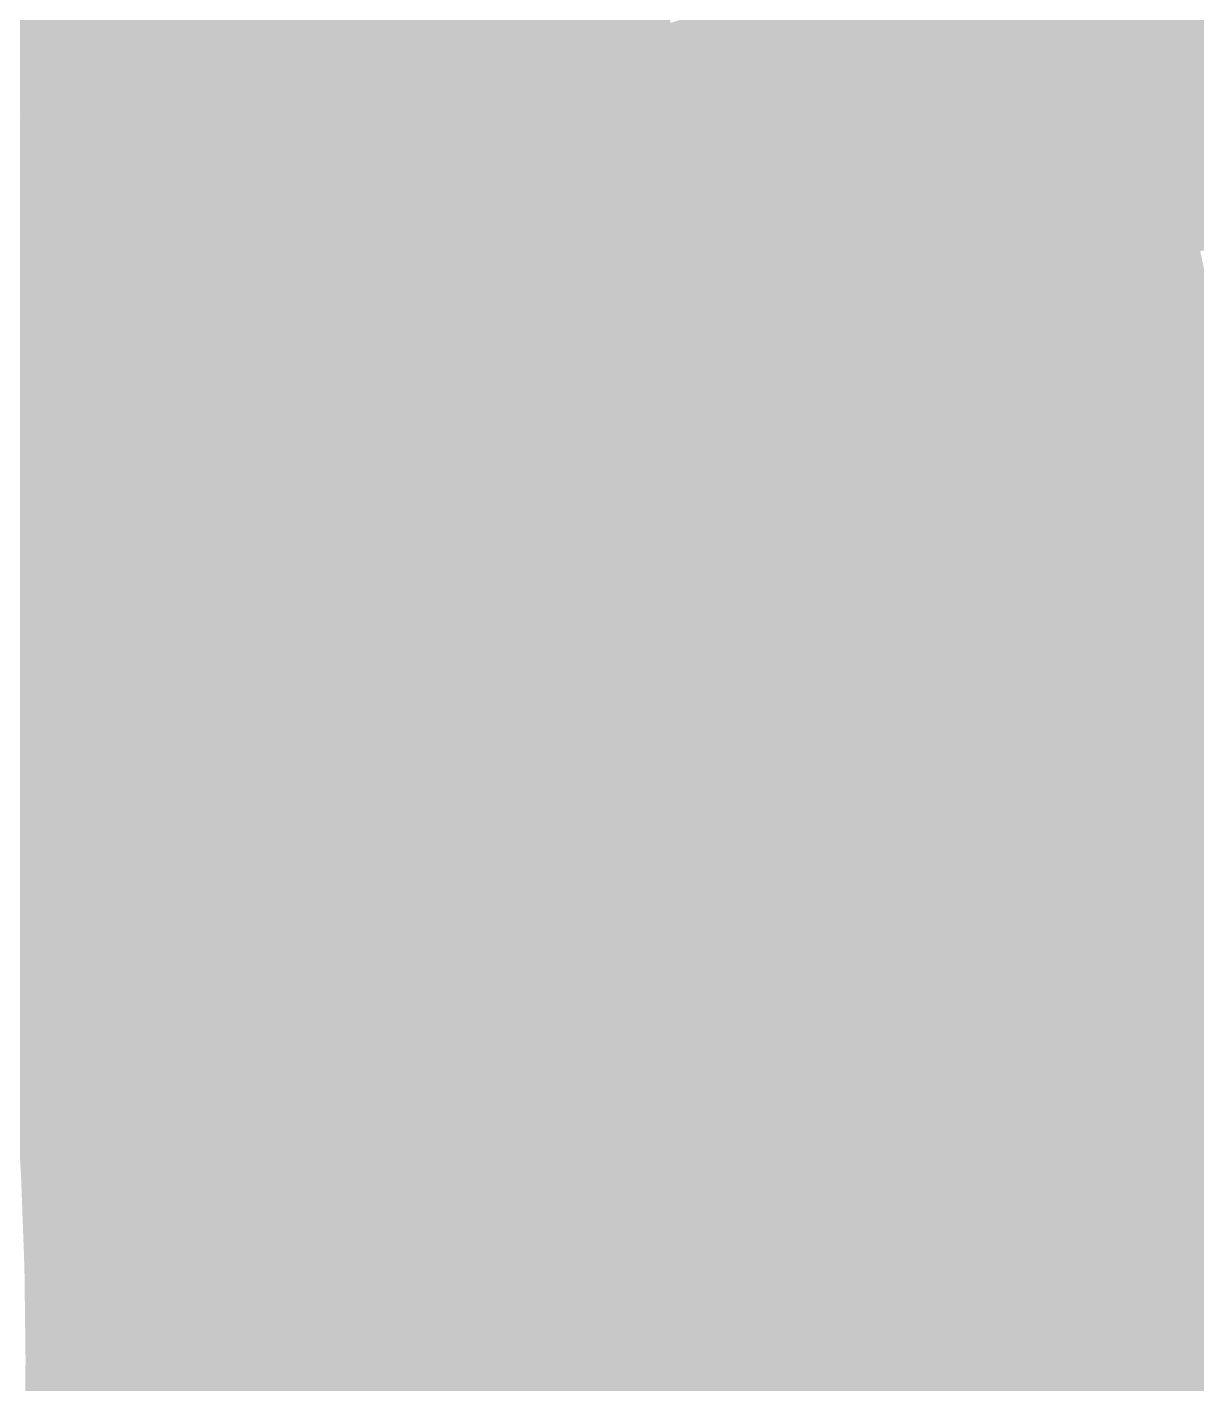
# Model space of a CAD drawing. Header units: inches. Extents: x -266 to 784, y -170 to 213.
# Drawn here: x 58.02 to 76.05, y -0.37 to 20.54 of the extents above; entities that cross this region are included whole.
import ezdxf

# ---------------------------------------------------------------- set-up
doc = ezdxf.new("R2010")
doc.units = ezdxf.units.IN
doc.header["$MEASUREMENT"] = 0

msp = doc.modelspace()

# ---------------------------------------------------------------- linework, layer by layer
at = {"color": 22, "true_color": 0xc93400}
msp.add_solid([(73.684406, 22.35192), (74.641346, 22.642205), (74.210757, 20.536882), (75.174533, 20.803595)], dxfattribs=at)
at = {"color": 24, "true_color": 0x952e00}
msp.add_solid([(61.200364, 21.89784), (62.141908, 22.23473), (61.719332, 20.389313), (62.66886, 20.702995)], dxfattribs=at)
at = {"color": 24, "true_color": 0xab3100}
msp.add_solid([(66.466973, 21.957722), (67.416501, 22.271404), (66.985824, 20.319927), (67.942764, 20.610212)], dxfattribs=at)
at = {"color": 22, "true_color": 0xc43300}
msp.add_solid([(72.727466, 22.061635), (73.684406, 22.35192), (73.246981, 20.27017), (74.210757, 20.536882)], dxfattribs=at)
at = {"color": 24, "true_color": 0xa62f00}
msp.add_solid([(65.517444, 21.64404), (66.466973, 21.957722), (66.028883, 20.029643), (66.985824, 20.319927)], dxfattribs=at)
at = {"color": 22, "true_color": 0xc03200}
msp.add_solid([(71.770525, 21.771351), (72.727466, 22.061635), (72.283205, 20.003457), (73.246981, 20.27017)], dxfattribs=at)
at = {"color": 24, "true_color": 0x912d00}
msp.add_solid([(60.25882, 21.560951), (61.200364, 21.89784), (60.769804, 20.075631), (61.719332, 20.389313)], dxfattribs=at)
at = {"color": 22, "true_color": 0xbc3100}
msp.add_solid([(70.813585, 21.481066), (71.770525, 21.771351), (71.319429, 19.736744), (72.283205, 20.003457)], dxfattribs=at)
at = {"color": 24, "true_color": 0x8d2b00}
msp.add_solid([(59.317276, 21.224061), (60.25882, 21.560951), (59.820275, 19.76195), (60.769804, 20.075631)], dxfattribs=at)
at = {"color": 24, "true_color": 0xa22e00}
msp.add_solid([(64.567916, 21.330358), (65.517444, 21.64404), (65.071943, 19.739358), (66.028883, 20.029643)], dxfattribs=at)
at = {"color": 24, "true_color": 0x9e2d00}
msp.add_solid([(63.618388, 21.016677), (64.567916, 21.330358), (64.115002, 19.449073), (65.071943, 19.739358)], dxfattribs=at)
at = {"color": 22, "true_color": 0xb73000}
msp.add_solid([(69.856645, 21.190781), (70.813585, 21.481066), (70.355653, 19.470031), (71.319429, 19.736744)], dxfattribs=at)
at = {"color": 26, "true_color": 0x892a00}
msp.add_solid([(58.375732, 20.887171), (59.317276, 21.224061), (58.870747, 19.448268), (59.820275, 19.76195)], dxfattribs=at)
at = {"color": 22, "true_color": 0xb32f00}
msp.add_solid([(68.899704, 20.900497), (69.856645, 21.190781), (69.391877, 19.203319), (70.355653, 19.470031)], dxfattribs=at)
at = {"color": 24, "true_color": 0x9a2c00}
msp.add_solid([(62.66886, 20.702995), (63.618388, 21.016677), (63.158062, 19.158789), (64.115002, 19.449073)], dxfattribs=at)
at = {"color": 22, "true_color": 0xcd3100}
msp.add_solid([(75.174533, 20.803595), (76.138309, 21.070308), (75.662438, 18.952454), (76.632469, 19.195434)], dxfattribs=at)
at = {"color": 26, "true_color": 0x842900}
msp.add_solid([(57.434188, 20.550281), (58.375732, 20.887171), (57.921219, 19.134586), (58.870747, 19.448268)], dxfattribs=at)
at = {"color": 24, "true_color": 0x952b00}
msp.add_solid([(61.719332, 20.389313), (62.66886, 20.702995), (62.201122, 18.868504), (63.158062, 19.158789)], dxfattribs=at)
at = {"color": 24, "true_color": 0xaf2e00}
msp.add_solid([(67.942764, 20.610212), (68.899704, 20.900497), (68.428101, 18.936606), (69.391877, 19.203319)], dxfattribs=at)
at = {"color": 22, "true_color": 0xc93000}
msp.add_solid([(74.210757, 20.536882), (75.174533, 20.803595), (74.692406, 18.709474), (75.662438, 18.952454)], dxfattribs=at)
at = {"color": 24, "true_color": 0xab2d00}
msp.add_solid([(66.985824, 20.319927), (67.942764, 20.610212), (67.464325, 18.669893), (68.428101, 18.936606)], dxfattribs=at)
at = {"color": 22, "true_color": 0xc42f00}
msp.add_solid([(73.246981, 20.27017), (74.210757, 20.536882), (73.722375, 18.466494), (74.692406, 18.709474)], dxfattribs=at)
at = {"color": 24, "true_color": 0x912900}
msp.add_solid([(60.769804, 20.075631), (61.719332, 20.389313), (61.244181, 18.578219), (62.201122, 18.868504)], dxfattribs=at)
at = {"color": 24, "true_color": 0xa62c00}
msp.add_solid([(66.028883, 20.029643), (66.985824, 20.319927), (66.500549, 18.40318), (67.464325, 18.669893)], dxfattribs=at)
at = {"color": 24, "true_color": 0x8d2800}
msp.add_solid([(59.820275, 19.76195), (60.769804, 20.075631), (60.287241, 18.287935), (61.244181, 18.578219)], dxfattribs=at)
at = {"color": 22, "true_color": 0xc02e00}
msp.add_solid([(72.283205, 20.003457), (73.246981, 20.27017), (72.752344, 18.223513), (73.722375, 18.466494)], dxfattribs=at)
at = {"color": 24, "true_color": 0xa22a00}
msp.add_solid([(65.071943, 19.739358), (66.028883, 20.029643), (65.536772, 18.136468), (66.500549, 18.40318)], dxfattribs=at)
at = {"color": 22, "true_color": 0xbc2d00}
msp.add_solid([(71.319429, 19.736744), (72.283205, 20.003457), (71.782313, 17.980533), (72.752344, 18.223513)], dxfattribs=at)
at = {"color": 26, "true_color": 0x892700}
msp.add_solid([(58.870747, 19.448268), (59.820275, 19.76195), (59.330301, 17.99765), (60.287241, 18.287935)], dxfattribs=at)
at = {"color": 24, "true_color": 0x9e2900}
msp.add_solid([(64.115002, 19.449073), (65.071943, 19.739358), (64.572996, 17.869755), (65.536772, 18.136468)], dxfattribs=at)
at = {"color": 22, "true_color": 0xb72c00}
msp.add_solid([(70.355653, 19.470031), (71.319429, 19.736744), (70.812281, 17.737553), (71.782313, 17.980533)], dxfattribs=at)
at = {"color": 26, "true_color": 0x842600}
msp.add_solid([(57.921219, 19.134586), (58.870747, 19.448268), (58.37336, 17.707365), (59.330301, 17.99765)], dxfattribs=at)
at = {"color": 24, "true_color": 0x9a2800}
msp.add_solid([(63.158062, 19.158789), (64.115002, 19.449073), (63.60922, 17.603042), (64.572996, 17.869755)], dxfattribs=at)
at = {"color": 22, "true_color": 0xb32b00}
msp.add_solid([(69.391877, 19.203319), (70.355653, 19.470031), (69.84225, 17.494573), (70.812281, 17.737553)], dxfattribs=at)
at = {"color": 26, "true_color": 0x802400}
msp.add_solid([(56.971691, 18.820904), (57.921219, 19.134586), (57.41642, 17.417081), (58.37336, 17.707365)], dxfattribs=at)
at = {"color": 24, "true_color": 0x952700}
msp.add_solid([(62.201122, 18.868504), (63.158062, 19.158789), (62.645444, 17.336329), (63.60922, 17.603042)], dxfattribs=at)
at = {"color": 24, "true_color": 0xaf2a00}
msp.add_solid([(68.428101, 18.936606), (69.391877, 19.203319), (68.872219, 17.251593), (69.84225, 17.494573)], dxfattribs=at)
at = {"color": 22, "true_color": 0xcd2c00}
msp.add_solid([(75.662438, 18.952454), (76.632469, 19.195434), (76.104766, 17.089897), (77.080468, 17.308998)], dxfattribs=at)
at = {"color": 24, "true_color": 0x912600}
msp.add_solid([(61.244181, 18.578219), (62.201122, 18.868504), (61.681668, 17.069616), (62.645444, 17.336329)], dxfattribs=at)
at = {"color": 24, "true_color": 0xab2900}
msp.add_solid([(67.464325, 18.669893), (68.428101, 18.936606), (67.902188, 17.008613), (68.872219, 17.251593)], dxfattribs=at)
at = {"color": 22, "true_color": 0xc92b00}
msp.add_solid([(74.692406, 18.709474), (75.662438, 18.952454), (75.129064, 16.870795), (76.104766, 17.089897)], dxfattribs=at)
at = {"color": 24, "true_color": 0xa62800}
msp.add_solid([(66.500549, 18.40318), (67.464325, 18.669893), (66.932156, 16.765632), (67.902188, 17.008613)], dxfattribs=at)
at = {"color": 22, "true_color": 0xc42a00}
msp.add_solid([(73.722375, 18.466494), (74.692406, 18.709474), (74.153362, 16.651694), (75.129064, 16.870795)], dxfattribs=at)
at = {"color": 24, "true_color": 0x8d2500}
msp.add_solid([(60.287241, 18.287935), (61.244181, 18.578219), (60.717892, 16.802904), (61.681668, 17.069616)], dxfattribs=at)
at = {"color": 24, "true_color": 0xa22700}
msp.add_solid([(65.536772, 18.136468), (66.500549, 18.40318), (65.962125, 16.522652), (66.932156, 16.765632)], dxfattribs=at)
at = {"color": 22, "true_color": 0xc02900}
msp.add_solid([(72.752344, 18.223513), (73.722375, 18.466494), (73.17766, 16.432593), (74.153362, 16.651694)], dxfattribs=at)
at = {"color": 26, "true_color": 0x892400}
msp.add_solid([(59.330301, 17.99765), (60.287241, 18.287935), (59.754116, 16.536191), (60.717892, 16.802904)], dxfattribs=at)
at = {"color": 22, "true_color": 0xbc2800}
msp.add_solid([(71.782313, 17.980533), (72.752344, 18.223513), (72.201958, 16.213492), (73.17766, 16.432593)], dxfattribs=at)
at = {"color": 26, "true_color": 0x842300}
msp.add_solid([(58.37336, 17.707365), (59.330301, 17.99765), (58.79034, 16.269478), (59.754116, 16.536191)], dxfattribs=at)
at = {"color": 24, "true_color": 0x9e2600}
msp.add_solid([(64.572996, 17.869755), (65.536772, 18.136468), (64.992094, 16.279672), (65.962125, 16.522652)], dxfattribs=at)
at = {"color": 24, "true_color": 0x9a2500}
msp.add_solid([(63.60922, 17.603042), (64.572996, 17.869755), (64.022063, 16.036692), (64.992094, 16.279672)], dxfattribs=at)
at = {"color": 22, "true_color": 0xb72700}
msp.add_solid([(70.812281, 17.737553), (71.782313, 17.980533), (71.226255, 15.994391), (72.201958, 16.213492)], dxfattribs=at)
at = {"color": 26, "true_color": 0x802200}
msp.add_solid([(57.41642, 17.417081), (58.37336, 17.707365), (57.826564, 16.002765), (58.79034, 16.269478)], dxfattribs=at)
at = {"color": 24, "true_color": 0x952400}
msp.add_solid([(62.645444, 17.336329), (63.60922, 17.603042), (63.052031, 15.793712), (64.022063, 16.036692)], dxfattribs=at)
at = {"color": 24, "true_color": 0xb32700}
msp.add_solid([(69.84225, 17.494573), (70.812281, 17.737553), (70.250553, 15.775289), (71.226255, 15.994391)], dxfattribs=at)
at = {"color": 24, "true_color": 0xaf2600}
msp.add_solid([(68.872219, 17.251593), (69.84225, 17.494573), (69.274851, 15.556188), (70.250553, 15.775289)], dxfattribs=at)
at = {"color": 24, "true_color": 0x912300}
msp.add_solid([(61.681668, 17.069616), (62.645444, 17.336329), (62.082, 15.550732), (63.052031, 15.793712)], dxfattribs=at)
at = {"color": 24, "true_color": 0xab2500}
msp.add_solid([(67.902188, 17.008613), (68.872219, 17.251593), (68.299149, 15.337087), (69.274851, 15.556188)], dxfattribs=at)
at = {"color": 24, "true_color": 0x8d2200}
msp.add_solid([(60.717892, 16.802904), (61.681668, 17.069616), (61.111969, 15.307751), (62.082, 15.550732)], dxfattribs=at)
at = {"color": 24, "true_color": 0xa62400}
msp.add_solid([(66.932156, 16.765632), (67.902188, 17.008613), (67.323447, 15.117986), (68.299149, 15.337087)], dxfattribs=at)
at = {"color": 22, "true_color": 0xc92600}
msp.add_solid([(75.129064, 16.870795), (76.104766, 17.089897), (75.520467, 15.021955), (76.501252, 15.217045)], dxfattribs=at)
at = {"color": 26, "true_color": 0x892100}
msp.add_solid([(59.754116, 16.536191), (60.717892, 16.802904), (60.141938, 15.064771), (61.111969, 15.307751)], dxfattribs=at)
at = {"color": 24, "true_color": 0xa22300}
msp.add_solid([(65.962125, 16.522652), (66.932156, 16.765632), (66.347745, 14.898884), (67.323447, 15.117986)], dxfattribs=at)
at = {"color": 22, "true_color": 0xc42600}
msp.add_solid([(74.153362, 16.651694), (75.129064, 16.870795), (74.539681, 14.826864), (75.520467, 15.021955)], dxfattribs=at)
at = {"color": 26, "true_color": 0x842000}
msp.add_solid([(58.79034, 16.269478), (59.754116, 16.536191), (59.171906, 14.821791), (60.141938, 15.064771)], dxfattribs=at)
at = {"color": 24, "true_color": 0x9e2200}
msp.add_solid([(64.992094, 16.279672), (65.962125, 16.522652), (65.372043, 14.679783), (66.347745, 14.898884)], dxfattribs=at)
at = {"color": 22, "true_color": 0xc02500}
msp.add_solid([(73.17766, 16.432593), (74.153362, 16.651694), (73.558896, 14.631774), (74.539681, 14.826864)], dxfattribs=at)
at = {"color": 22, "true_color": 0xbc2400}
msp.add_solid([(72.201958, 16.213492), (73.17766, 16.432593), (72.578111, 14.436684), (73.558896, 14.631774)], dxfattribs=at)
at = {"color": 26, "true_color": 0x801e00}
msp.add_solid([(57.826564, 16.002765), (58.79034, 16.269478), (58.201875, 14.578811), (59.171906, 14.821791)], dxfattribs=at)
at = {"color": 24, "true_color": 0x9a2100}
msp.add_solid([(64.022063, 16.036692), (64.992094, 16.279672), (64.396341, 14.460682), (65.372043, 14.679783)], dxfattribs=at)
at = {"color": 22, "true_color": 0xb72300}
msp.add_solid([(71.226255, 15.994391), (72.201958, 16.213492), (71.597325, 14.241594), (72.578111, 14.436684)], dxfattribs=at)
at = {"color": 26, "true_color": 0x7c1d00}
msp.add_solid([(56.862788, 15.736053), (57.826564, 16.002765), (57.231844, 14.335831), (58.201875, 14.578811)], dxfattribs=at)
at = {"color": 24, "true_color": 0x952000}
msp.add_solid([(63.052031, 15.793712), (64.022063, 16.036692), (63.420638, 14.241581), (64.396341, 14.460682)], dxfattribs=at)
at = {"color": 24, "true_color": 0xb32200}
msp.add_solid([(70.250553, 15.775289), (71.226255, 15.994391), (70.61654, 14.046503), (71.597325, 14.241594)], dxfattribs=at)
at = {"color": 24, "true_color": 0x911f00}
msp.add_solid([(62.082, 15.550732), (63.052031, 15.793712), (62.444936, 14.022479), (63.420638, 14.241581)], dxfattribs=at)
at = {"color": 24, "true_color": 0xaf2100}
msp.add_solid([(69.274851, 15.556188), (70.250553, 15.775289), (69.635755, 13.851413), (70.61654, 14.046503)], dxfattribs=at)
at = {"color": 26, "true_color": 0x8d1e00}
msp.add_solid([(61.111969, 15.307751), (62.082, 15.550732), (61.469234, 13.803378), (62.444936, 14.022479)], dxfattribs=at)
at = {"color": 24, "true_color": 0xab2100}
msp.add_solid([(68.299149, 15.337087), (69.274851, 15.556188), (68.65497, 13.656323), (69.635755, 13.851413)], dxfattribs=at)
at = {"color": 26, "true_color": 0x891d00}
msp.add_solid([(60.141938, 15.064771), (61.111969, 15.307751), (60.493532, 13.584277), (61.469234, 13.803378)], dxfattribs=at)
at = {"color": 24, "true_color": 0xa62000}
msp.add_solid([(67.323447, 15.117986), (68.299149, 15.337087), (67.674184, 13.461232), (68.65497, 13.656323)], dxfattribs=at)
at = {"color": 26, "true_color": 0x841c00}
msp.add_solid([(59.171906, 14.821791), (60.141938, 15.064771), (59.51783, 13.365176), (60.493532, 13.584277)], dxfattribs=at)
at = {"color": 24, "true_color": 0xa21f00}
msp.add_solid([(66.347745, 14.898884), (67.323447, 15.117986), (66.693399, 13.266142), (67.674184, 13.461232)], dxfattribs=at)
at = {"color": 22, "true_color": 0xc92200}
msp.add_solid([(75.520467, 15.021955), (76.501252, 15.217045), (75.866378, 13.164065), (76.851656, 13.335027)], dxfattribs=at)
at = {"color": 24, "true_color": 0x9e1e00}
msp.add_solid([(65.372043, 14.679783), (66.347745, 14.898884), (65.712614, 13.071052), (66.693399, 13.266142)], dxfattribs=at)
at = {"color": 22, "true_color": 0xc42100}
msp.add_solid([(74.539681, 14.826864), (75.520467, 15.021955), (74.881101, 12.993104), (75.866378, 13.164065)], dxfattribs=at)
at = {"color": 26, "true_color": 0x801c00}
msp.add_solid([(58.201875, 14.578811), (59.171906, 14.821791), (58.542128, 13.146074), (59.51783, 13.365176)], dxfattribs=at)
at = {"color": 24, "true_color": 0x9a1d00}
msp.add_solid([(64.396341, 14.460682), (65.372043, 14.679783), (64.731829, 12.875961), (65.712614, 13.071052)], dxfattribs=at)
at = {"color": 22, "true_color": 0xc02000}
msp.add_solid([(73.558896, 14.631774), (74.539681, 14.826864), (73.895823, 12.822142), (74.881101, 12.993104)], dxfattribs=at)
at = {"color": 26, "true_color": 0x7c1b00}
msp.add_solid([(57.231844, 14.335831), (58.201875, 14.578811), (57.566426, 12.926973), (58.542128, 13.146074)], dxfattribs=at)
at = {"color": 24, "true_color": 0x951d00}
msp.add_solid([(63.420638, 14.241581), (64.396341, 14.460682), (63.751043, 12.680871), (64.731829, 12.875961)], dxfattribs=at)
at = {"color": 22, "true_color": 0xb71f00}
msp.add_solid([(71.597325, 14.241594), (72.578111, 14.436684), (71.925268, 12.480218), (72.910546, 12.65118)], dxfattribs=at)
at = {"color": 22, "true_color": 0xbc2000}
msp.add_solid([(72.578111, 14.436684), (73.558896, 14.631774), (72.910546, 12.65118), (73.895823, 12.822142)], dxfattribs=at)
at = {"color": 24, "true_color": 0x911c00}
msp.add_solid([(62.444936, 14.022479), (63.420638, 14.241581), (62.770258, 12.485781), (63.751043, 12.680871)], dxfattribs=at)
at = {"color": 24, "true_color": 0xb31e00}
msp.add_solid([(70.61654, 14.046503), (71.597325, 14.241594), (70.93999, 12.309256), (71.925268, 12.480218)], dxfattribs=at)
at = {"color": 26, "true_color": 0x8d1b00}
msp.add_solid([(61.469234, 13.803378), (62.444936, 14.022479), (61.789473, 12.29069), (62.770258, 12.485781)], dxfattribs=at)
at = {"color": 24, "true_color": 0xaf1d00}
msp.add_solid([(69.635755, 13.851413), (70.61654, 14.046503), (69.954713, 12.138294), (70.93999, 12.309256)], dxfattribs=at)
at = {"color": 26, "true_color": 0x891a00}
msp.add_solid([(60.493532, 13.584277), (61.469234, 13.803378), (60.808687, 12.0956), (61.789473, 12.29069)], dxfattribs=at)
at = {"color": 24, "true_color": 0xab1d00}
msp.add_solid([(68.65497, 13.656323), (69.635755, 13.851413), (68.969435, 11.967332), (69.954713, 12.138294)], dxfattribs=at)
at = {"color": 24, "true_color": 0xa61c00}
msp.add_solid([(67.674184, 13.461232), (68.65497, 13.656323), (67.984157, 11.79637), (68.969435, 11.967332)], dxfattribs=at)
at = {"color": 26, "true_color": 0x841900}
msp.add_solid([(59.51783, 13.365176), (60.493532, 13.584277), (59.827902, 11.90051), (60.808687, 12.0956)], dxfattribs=at)
at = {"color": 24, "true_color": 0xa21b00}
msp.add_solid([(66.693399, 13.266142), (67.674184, 13.461232), (66.99888, 11.625408), (67.984157, 11.79637)], dxfattribs=at)
at = {"color": 26, "true_color": 0x801800}
msp.add_solid([(58.542128, 13.146074), (59.51783, 13.365176), (58.847117, 11.705419), (59.827902, 11.90051)], dxfattribs=at)
at = {"color": 24, "true_color": 0x9e1b00}
msp.add_solid([(65.712614, 13.071052), (66.693399, 13.266142), (66.013602, 11.454447), (66.99888, 11.625408)], dxfattribs=at)
at = {"color": 22, "true_color": 0xc91d00}
msp.add_solid([(75.866378, 13.164065), (76.851656, 13.335027), (76.166591, 11.298247), (77.155768, 11.444977)], dxfattribs=at)
at = {"color": 26, "true_color": 0x7c1800}
msp.add_solid([(57.566426, 12.926973), (58.542128, 13.146074), (57.866332, 11.510329), (58.847117, 11.705419)], dxfattribs=at)
at = {"color": 24, "true_color": 0x9a1a00}
msp.add_solid([(64.731829, 12.875961), (65.712614, 13.071052), (65.028324, 11.283485), (66.013602, 11.454447)], dxfattribs=at)
at = {"color": 22, "true_color": 0xc01c00}
msp.add_solid([(73.895823, 12.822142), (74.881101, 12.993104), (74.188238, 11.004786), (75.177415, 11.151516)], dxfattribs=at)
at = {"color": 22, "true_color": 0xc41c00}
msp.add_solid([(74.881101, 12.993104), (75.866378, 13.164065), (75.177415, 11.151516), (76.166591, 11.298247)], dxfattribs=at)
at = {"color": 24, "true_color": 0x951900}
msp.add_solid([(63.751043, 12.680871), (64.731829, 12.875961), (64.043047, 11.112523), (65.028324, 11.283485)], dxfattribs=at)
at = {"color": 22, "true_color": 0xbc1b00}
msp.add_solid([(72.910546, 12.65118), (73.895823, 12.822142), (73.199062, 10.858055), (74.188238, 11.004786)], dxfattribs=at)
at = {"color": 24, "true_color": 0x911800}
msp.add_solid([(62.770258, 12.485781), (63.751043, 12.680871), (63.057769, 10.941561), (64.043047, 11.112523)], dxfattribs=at)
at = {"color": 22, "true_color": 0xb71b00}
msp.add_solid([(71.925268, 12.480218), (72.910546, 12.65118), (72.209885, 10.711325), (73.199062, 10.858055)], dxfattribs=at)
at = {"color": 26, "true_color": 0x8d1800}
msp.add_solid([(61.789473, 12.29069), (62.770258, 12.485781), (62.072491, 10.770599), (63.057769, 10.941561)], dxfattribs=at)
at = {"color": 24, "true_color": 0xb31a00}
msp.add_solid([(70.93999, 12.309256), (71.925268, 12.480218), (71.220709, 10.564594), (72.209885, 10.711325)], dxfattribs=at)
at = {"color": 26, "true_color": 0x891700}
msp.add_solid([(60.808687, 12.0956), (61.789473, 12.29069), (61.087214, 10.599637), (62.072491, 10.770599)], dxfattribs=at)
at = {"color": 24, "true_color": 0xab1900}
msp.add_solid([(68.969435, 11.967332), (69.954713, 12.138294), (69.242356, 10.271133), (70.231532, 10.417864)], dxfattribs=at)
at = {"color": 24, "true_color": 0xaf1900}
msp.add_solid([(69.954713, 12.138294), (70.93999, 12.309256), (70.231532, 10.417864), (71.220709, 10.564594)], dxfattribs=at)
at = {"color": 26, "true_color": 0x841600}
msp.add_solid([(59.827902, 11.90051), (60.808687, 12.0956), (60.101936, 10.428675), (61.087214, 10.599637)], dxfattribs=at)
at = {"color": 24, "true_color": 0xa61800}
msp.add_solid([(67.984157, 11.79637), (68.969435, 11.967332), (68.253179, 10.124403), (69.242356, 10.271133)], dxfattribs=at)
at = {"color": 26, "true_color": 0x801500}
msp.add_solid([(58.847117, 11.705419), (59.827902, 11.90051), (59.116659, 10.257713), (60.101936, 10.428675)], dxfattribs=at)
at = {"color": 24, "true_color": 0xa21700}
msp.add_solid([(66.99888, 11.625408), (67.984157, 11.79637), (67.264003, 9.977672), (68.253179, 10.124403)], dxfattribs=at)
at = {"color": 26, "true_color": 0x771400}
msp.add_solid([(56.885546, 11.315239), (57.866332, 11.510329), (57.146103, 9.91579), (58.131381, 10.086751)], dxfattribs=at)
at = {"color": 26, "true_color": 0x7c1500}
msp.add_solid([(57.866332, 11.510329), (58.847117, 11.705419), (58.131381, 10.086751), (59.116659, 10.257713)], dxfattribs=at)
at = {"color": 24, "true_color": 0x9e1700}
msp.add_solid([(66.013602, 11.454447), (66.99888, 11.625408), (66.274826, 9.830942), (67.264003, 9.977672)], dxfattribs=at)
at = {"color": 24, "true_color": 0x9a1600}
msp.add_solid([(65.028324, 11.283485), (66.013602, 11.454447), (65.28565, 9.684211), (66.274826, 9.830942)], dxfattribs=at)
at = {"color": 12, "true_color": 0xc41800}
msp.add_solid([(75.177415, 11.151516), (76.166591, 11.298247), (75.428445, 9.303211), (76.420924, 9.425622)], dxfattribs=at)
at = {"color": 24, "true_color": 0x911500}
msp.add_solid([(63.057769, 10.941561), (64.043047, 11.112523), (63.307297, 9.39075), (64.296473, 9.537481)], dxfattribs=at)
at = {"color": 24, "true_color": 0x951600}
msp.add_solid([(64.043047, 11.112523), (65.028324, 11.283485), (64.296473, 9.537481), (65.28565, 9.684211)], dxfattribs=at)
at = {"color": 12, "true_color": 0xc01700}
msp.add_solid([(74.188238, 11.004786), (75.177415, 11.151516), (74.435965, 9.180801), (75.428445, 9.303211)], dxfattribs=at)
at = {"color": 26, "true_color": 0x8d1400}
msp.add_solid([(62.072491, 10.770599), (63.057769, 10.941561), (62.31812, 9.24402), (63.307297, 9.39075)], dxfattribs=at)
at = {"color": 12, "true_color": 0xbc1700}
msp.add_solid([(73.199062, 10.858055), (74.188238, 11.004786), (73.443486, 9.05839), (74.435965, 9.180801)], dxfattribs=at)
at = {"color": 26, "true_color": 0x891400}
msp.add_solid([(61.087214, 10.599637), (62.072491, 10.770599), (61.328944, 9.097289), (62.31812, 9.24402)], dxfattribs=at)
at = {"color": 24, "true_color": 0xb31600}
msp.add_solid([(71.220709, 10.564594), (72.209885, 10.711325), (71.458526, 8.813569), (72.451006, 8.935979)], dxfattribs=at)
at = {"color": 12, "true_color": 0xb71600}
msp.add_solid([(72.209885, 10.711325), (73.199062, 10.858055), (72.451006, 8.935979), (73.443486, 9.05839)], dxfattribs=at)
at = {"color": 26, "true_color": 0x841300}
msp.add_solid([(60.101936, 10.428675), (61.087214, 10.599637), (60.339767, 8.950559), (61.328944, 9.097289)], dxfattribs=at)
at = {"color": 24, "true_color": 0xaf1500}
msp.add_solid([(70.231532, 10.417864), (71.220709, 10.564594), (70.466047, 8.691158), (71.458526, 8.813569)], dxfattribs=at)
at = {"color": 26, "true_color": 0x7c1200}
msp.add_solid([(58.131381, 10.086751), (59.116659, 10.257713), (58.361414, 8.657098), (59.350591, 8.803828)], dxfattribs=at)
at = {"color": 26, "true_color": 0x801300}
msp.add_solid([(59.116659, 10.257713), (60.101936, 10.428675), (59.350591, 8.803828), (60.339767, 8.950559)], dxfattribs=at)
at = {"color": 24, "true_color": 0xa61400}
msp.add_solid([(68.253179, 10.124403), (69.242356, 10.271133), (68.481088, 8.446337), (69.473567, 8.568747)], dxfattribs=at)
at = {"color": 24, "true_color": 0xab1500}
msp.add_solid([(69.242356, 10.271133), (70.231532, 10.417864), (69.473567, 8.568747), (70.466047, 8.691158)], dxfattribs=at)
at = {"color": 26, "true_color": 0x771100}
msp.add_solid([(57.146103, 9.91579), (58.131381, 10.086751), (57.372238, 8.510368), (58.361414, 8.657098)], dxfattribs=at)
at = {"color": 24, "true_color": 0xa21400}
msp.add_solid([(67.264003, 9.977672), (68.253179, 10.124403), (67.488608, 8.323926), (68.481088, 8.446337)], dxfattribs=at)
at = {"color": 14, "true_color": 0x9a1300}
msp.add_solid([(65.28565, 9.684211), (66.274826, 9.830942), (65.503649, 8.079105), (66.496129, 8.201515)], dxfattribs=at)
at = {"color": 14, "true_color": 0x9e1300}
msp.add_solid([(66.274826, 9.830942), (67.264003, 9.977672), (66.496129, 8.201515), (67.488608, 8.323926)], dxfattribs=at)
at = {"color": 14, "true_color": 0x951200}
msp.add_solid([(64.296473, 9.537481), (65.28565, 9.684211), (64.51117, 7.956694), (65.503649, 8.079105)], dxfattribs=at)
at = {"color": 14, "true_color": 0x911200}
msp.add_solid([(63.307297, 9.39075), (64.296473, 9.537481), (63.51869, 7.834283), (64.51117, 7.956694)], dxfattribs=at)
at = {"color": 12, "true_color": 0xc41300}
msp.add_solid([(75.428445, 9.303211), (76.420924, 9.425622), (75.634039, 7.449303), (76.629224, 7.54732)], dxfattribs=at)
at = {"color": 26, "true_color": 0x891100}
msp.add_solid([(61.328944, 9.097289), (62.31812, 9.24402), (61.533731, 7.589462), (62.526211, 7.711873)], dxfattribs=at)
at = {"color": 26, "true_color": 0x8d1100}
msp.add_solid([(62.31812, 9.24402), (63.307297, 9.39075), (62.526211, 7.711873), (63.51869, 7.834283)], dxfattribs=at)
at = {"color": 12, "true_color": 0xc01300}
msp.add_solid([(74.435965, 9.180801), (75.428445, 9.303211), (74.638855, 7.351286), (75.634039, 7.449303)], dxfattribs=at)
at = {"color": 26, "true_color": 0x841000}
msp.add_solid([(60.339767, 8.950559), (61.328944, 9.097289), (60.541252, 7.467051), (61.533731, 7.589462)], dxfattribs=at)
at = {"color": 12, "true_color": 0xb71200}
msp.add_solid([(72.451006, 8.935979), (73.443486, 9.05839), (72.648485, 7.155251), (73.64367, 7.253268)], dxfattribs=at)
at = {"color": 12, "true_color": 0xbc1200}
msp.add_solid([(73.443486, 9.05839), (74.435965, 9.180801), (73.64367, 7.253268), (74.638855, 7.351286)], dxfattribs=at)
at = {"color": 16, "true_color": 0x7c0f00}
msp.add_solid([(58.361414, 8.657098), (59.350591, 8.803828), (58.556293, 7.22223), (59.548772, 7.344641)], dxfattribs=at)
at = {"color": 26, "true_color": 0x801000}
msp.add_solid([(59.350591, 8.803828), (60.339767, 8.950559), (59.548772, 7.344641), (60.541252, 7.467051)], dxfattribs=at)
at = {"color": 14, "true_color": 0xaf1100}
msp.add_solid([(70.466047, 8.691158), (71.458526, 8.813569), (70.658116, 6.959217), (71.6533, 7.057234)], dxfattribs=at)
at = {"color": 12, "true_color": 0xb31100}
msp.add_solid([(71.458526, 8.813569), (72.451006, 8.935979), (71.6533, 7.057234), (72.648485, 7.155251)], dxfattribs=at)
at = {"color": 16, "true_color": 0x770e00}
msp.add_solid([(57.372238, 8.510368), (58.361414, 8.657098), (57.563813, 7.099819), (58.556293, 7.22223)], dxfattribs=at)
at = {"color": 14, "true_color": 0xab1100}
msp.add_solid([(69.473567, 8.568747), (70.466047, 8.691158), (69.662931, 6.8612), (70.658116, 6.959217)], dxfattribs=at)
at = {"color": 14, "true_color": 0xa21000}
msp.add_solid([(67.488608, 8.323926), (68.481088, 8.446337), (67.672561, 6.665166), (68.667746, 6.763183)], dxfattribs=at)
at = {"color": 14, "true_color": 0xa61000}
msp.add_solid([(68.481088, 8.446337), (69.473567, 8.568747), (68.667746, 6.763183), (69.662931, 6.8612)], dxfattribs=at)
at = {"color": 14, "true_color": 0x9a0f00}
msp.add_solid([(65.503649, 8.079105), (66.496129, 8.201515), (65.682192, 6.469131), (66.677377, 6.567148)], dxfattribs=at)
at = {"color": 14, "true_color": 0x9e0f00}
msp.add_solid([(66.496129, 8.201515), (67.488608, 8.323926), (66.677377, 6.567148), (67.672561, 6.665166)], dxfattribs=at)
at = {"color": 14, "true_color": 0x910e00}
msp.add_solid([(63.51869, 7.834283), (64.51117, 7.956694), (63.691823, 6.273097), (64.687007, 6.371114)], dxfattribs=at)
at = {"color": 14, "true_color": 0x950f00}
msp.add_solid([(64.51117, 7.956694), (65.503649, 8.079105), (64.687007, 6.371114), (65.682192, 6.469131)], dxfattribs=at)
at = {"color": 14, "true_color": 0x8d0e00}
msp.add_solid([(62.526211, 7.711873), (63.51869, 7.834283), (62.696638, 6.17508), (63.691823, 6.273097)], dxfattribs=at)
at = {"color": 16, "true_color": 0x840d00}
msp.add_solid([(60.541252, 7.467051), (61.533731, 7.589462), (60.706268, 5.979046), (61.701453, 6.077063)], dxfattribs=at)
at = {"color": 16, "true_color": 0x890d00}
msp.add_solid([(61.533731, 7.589462), (62.526211, 7.711873), (61.701453, 6.077063), (62.696638, 6.17508)], dxfattribs=at)
at = {"color": 12, "true_color": 0xc40f00}
msp.add_solid([(75.634039, 7.449303), (76.629224, 7.54732), (75.794075, 5.590907), (76.791365, 5.664471)], dxfattribs=at)
at = {"color": 16, "true_color": 0x7c0c00}
msp.add_solid([(58.556293, 7.22223), (59.548772, 7.344641), (58.715899, 5.783011), (59.711084, 5.881028)], dxfattribs=at)
at = {"color": 16, "true_color": 0x800c00}
msp.add_solid([(59.548772, 7.344641), (60.541252, 7.467051), (59.711084, 5.881028), (60.706268, 5.979046)], dxfattribs=at)
at = {"color": 12, "true_color": 0xbc0e00}
msp.add_solid([(73.64367, 7.253268), (74.638855, 7.351286), (73.799494, 5.443778), (74.796784, 5.517342)], dxfattribs=at)
at = {"color": 12, "true_color": 0xc00e00}
msp.add_solid([(74.638855, 7.351286), (75.634039, 7.449303), (74.796784, 5.517342), (75.794075, 5.590907)], dxfattribs=at)
at = {"color": 16, "true_color": 0x770c00}
msp.add_solid([(57.563813, 7.099819), (58.556293, 7.22223), (57.720714, 5.684994), (58.715899, 5.783011)], dxfattribs=at)
at = {"color": 12, "true_color": 0xb30d00}
msp.add_solid([(71.6533, 7.057234), (72.648485, 7.155251), (71.804913, 5.296649), (72.802203, 5.370213)], dxfattribs=at)
at = {"color": 12, "true_color": 0xb70e00}
msp.add_solid([(72.648485, 7.155251), (73.64367, 7.253268), (72.802203, 5.370213), (73.799494, 5.443778)], dxfattribs=at)
at = {"color": 14, "true_color": 0xab0d00}
msp.add_solid([(69.662931, 6.8612), (70.658116, 6.959217), (69.810332, 5.149519), (70.807622, 5.223084)], dxfattribs=at)
at = {"color": 14, "true_color": 0xaf0d00}
msp.add_solid([(70.658116, 6.959217), (71.6533, 7.057234), (70.807622, 5.223084), (71.804913, 5.296649)], dxfattribs=at)
at = {"color": 14, "true_color": 0xa20c00}
msp.add_solid([(67.672561, 6.665166), (68.667746, 6.763183), (67.815751, 5.00239), (68.813042, 5.075955)], dxfattribs=at)
at = {"color": 14, "true_color": 0xa60c00}
msp.add_solid([(68.667746, 6.763183), (69.662931, 6.8612), (68.813042, 5.075955), (69.810332, 5.149519)], dxfattribs=at)
at = {"color": 14, "true_color": 0x9a0b00}
msp.add_solid([(65.682192, 6.469131), (66.677377, 6.567148), (65.82117, 4.855261), (66.818461, 4.928826)], dxfattribs=at)
at = {"color": 14, "true_color": 0x9e0c00}
msp.add_solid([(66.677377, 6.567148), (67.672561, 6.665166), (66.818461, 4.928826), (67.815751, 5.00239)], dxfattribs=at)
at = {"color": 14, "true_color": 0x910b00}
msp.add_solid([(63.691823, 6.273097), (64.687007, 6.371114), (63.826589, 4.708132), (64.82388, 4.781697)], dxfattribs=at)
at = {"color": 14, "true_color": 0x950b00}
msp.add_solid([(64.687007, 6.371114), (65.682192, 6.469131), (64.82388, 4.781697), (65.82117, 4.855261)], dxfattribs=at)
at = {"color": 16, "true_color": 0x840a00}
msp.add_solid([(60.706268, 5.979046), (61.701453, 6.077063), (60.834718, 4.487438), (61.832008, 4.561003)], dxfattribs=at)
at = {"color": 16, "true_color": 0x890a00}
msp.add_solid([(61.701453, 6.077063), (62.696638, 6.17508), (61.832008, 4.561003), (62.829299, 4.634568)], dxfattribs=at)
at = {"color": 14, "true_color": 0x8d0a00}
msp.add_solid([(62.696638, 6.17508), (63.691823, 6.273097), (62.829299, 4.634568), (63.826589, 4.708132)], dxfattribs=at)
at = {"color": 16, "true_color": 0x7c0900}
msp.add_solid([(58.715899, 5.783011), (59.711084, 5.881028), (58.840137, 4.340309), (59.837427, 4.413874)], dxfattribs=at)
at = {"color": 16, "true_color": 0x800900}
msp.add_solid([(59.711084, 5.881028), (60.706268, 5.979046), (59.837427, 4.413874), (60.834718, 4.487438)], dxfattribs=at)
at = {"color": 16, "true_color": 0x770900}
msp.add_solid([(57.720714, 5.684994), (58.715899, 5.783011), (57.842846, 4.266745), (58.840137, 4.340309)], dxfattribs=at)
at = {"color": 12, "true_color": 0xc40a00}
msp.add_solid([(75.794075, 5.590907), (76.791365, 5.664471), (75.908455, 3.729143), (76.90725, 3.778211)], dxfattribs=at)
at = {"color": 12, "true_color": 0xb70900}
msp.add_solid([(72.802203, 5.370213), (73.799494, 5.443778), (72.912068, 3.58194), (73.910864, 3.631008)], dxfattribs=at)
at = {"color": 12, "true_color": 0xbc0a00}
msp.add_solid([(73.799494, 5.443778), (74.796784, 5.517342), (73.910864, 3.631008), (74.909659, 3.680076)], dxfattribs=at)
at = {"color": 12, "true_color": 0xc00a00}
msp.add_solid([(74.796784, 5.517342), (75.794075, 5.590907), (74.909659, 3.680076), (75.908455, 3.729143)], dxfattribs=at)
at = {"color": 14, "true_color": 0xaf0900}
msp.add_solid([(70.807622, 5.223084), (71.804913, 5.296649), (70.914477, 3.483805), (71.913273, 3.532873)], dxfattribs=at)
at = {"color": 12, "true_color": 0xb30900}
msp.add_solid([(71.804913, 5.296649), (72.802203, 5.370213), (71.913273, 3.532873), (72.912068, 3.58194)], dxfattribs=at)
at = {"color": 14, "true_color": 0xa20800}
msp.add_solid([(67.815751, 5.00239), (68.813042, 5.075955), (67.918091, 3.336602), (68.916886, 3.38567)], dxfattribs=at)
at = {"color": 14, "true_color": 0xa60800}
msp.add_solid([(68.813042, 5.075955), (69.810332, 5.149519), (68.916886, 3.38567), (69.915682, 3.434737)], dxfattribs=at)
at = {"color": 14, "true_color": 0xab0900}
msp.add_solid([(69.810332, 5.149519), (70.807622, 5.223084), (69.915682, 3.434737), (70.914477, 3.483805)], dxfattribs=at)
at = {"color": 14, "true_color": 0x950800}
msp.add_solid([(64.82388, 4.781697), (65.82117, 4.855261), (64.921705, 3.189399), (65.9205, 3.238467)], dxfattribs=at)
at = {"color": 14, "true_color": 0x9a0800}
msp.add_solid([(65.82117, 4.855261), (66.818461, 4.928826), (65.9205, 3.238467), (66.919296, 3.287534)], dxfattribs=at)
at = {"color": 14, "true_color": 0x9e0800}
msp.add_solid([(66.818461, 4.928826), (67.815751, 5.00239), (66.919296, 3.287534), (67.918091, 3.336602)], dxfattribs=at)
at = {"color": 16, "true_color": 0x890700}
msp.add_solid([(61.832008, 4.561003), (62.829299, 4.634568), (61.925318, 3.042196), (62.924114, 3.091263)], dxfattribs=at)
at = {"color": 14, "true_color": 0x8d0700}
msp.add_solid([(62.829299, 4.634568), (63.826589, 4.708132), (62.924114, 3.091263), (63.922909, 3.140331)], dxfattribs=at)
at = {"color": 14, "true_color": 0x910700}
msp.add_solid([(63.826589, 4.708132), (64.82388, 4.781697), (63.922909, 3.140331), (64.921705, 3.189399)], dxfattribs=at)
at = {"color": 16, "true_color": 0x7c0600}
msp.add_solid([(58.840137, 4.340309), (59.837427, 4.413874), (58.928932, 2.894993), (59.927727, 2.94406)], dxfattribs=at)
at = {"color": 16, "true_color": 0x800700}
msp.add_solid([(59.837427, 4.413874), (60.834718, 4.487438), (59.927727, 2.94406), (60.926523, 2.993128)], dxfattribs=at)
at = {"color": 16, "true_color": 0x840700}
msp.add_solid([(60.834718, 4.487438), (61.832008, 4.561003), (60.926523, 2.993128), (61.925318, 3.042196)], dxfattribs=at)
at = {"color": 16, "true_color": 0x770600}
msp.add_solid([(57.842846, 4.266745), (58.840137, 4.340309), (57.930136, 2.845925), (58.928932, 2.894993)], dxfattribs=at)
at = {"color": 12, "true_color": 0xc40500}
msp.add_solid([(75.908455, 3.729143), (76.90725, 3.778211), (75.97711, 1.865133), (76.976809, 1.889675)], dxfattribs=at)
at = {"color": 12, "true_color": 0xb30500}
msp.add_solid([(71.913273, 3.532873), (72.912068, 3.58194), (71.978315, 1.766968), (72.978014, 1.79151)], dxfattribs=at)
at = {"color": 12, "true_color": 0xb70500}
msp.add_solid([(72.912068, 3.58194), (73.910864, 3.631008), (72.978014, 1.79151), (73.977713, 1.816051)], dxfattribs=at)
at = {"color": 12, "true_color": 0xbc0500}
msp.add_solid([(73.910864, 3.631008), (74.909659, 3.680076), (73.977713, 1.816051), (74.977411, 1.840592)], dxfattribs=at)
at = {"color": 12, "true_color": 0xc00500}
msp.add_solid([(74.909659, 3.680076), (75.908455, 3.729143), (74.977411, 1.840592), (75.97711, 1.865133)], dxfattribs=at)
at = {"color": 14, "true_color": 0xa20400}
msp.add_solid([(67.918091, 3.336602), (68.916886, 3.38567), (67.97952, 1.668804), (68.979218, 1.693345)], dxfattribs=at)
at = {"color": 14, "true_color": 0xa60500}
msp.add_solid([(68.916886, 3.38567), (69.915682, 3.434737), (68.979218, 1.693345), (69.978917, 1.717886)], dxfattribs=at)
at = {"color": 14, "true_color": 0xab0500}
msp.add_solid([(69.915682, 3.434737), (70.914477, 3.483805), (69.978917, 1.717886), (70.978616, 1.742427)], dxfattribs=at)
at = {"color": 14, "true_color": 0xaf0500}
msp.add_solid([(70.914477, 3.483805), (71.913273, 3.532873), (70.978616, 1.742427), (71.978315, 1.766968)], dxfattribs=at)
at = {"color": 14, "true_color": 0x8d0400}
msp.add_solid([(62.924114, 3.091263), (63.922909, 3.140331), (62.981026, 1.546097), (63.980724, 1.570639)], dxfattribs=at)
at = {"color": 14, "true_color": 0x910400}
msp.add_solid([(63.922909, 3.140331), (64.921705, 3.189399), (63.980724, 1.570639), (64.980423, 1.59518)], dxfattribs=at)
at = {"color": 14, "true_color": 0x950400}
msp.add_solid([(64.921705, 3.189399), (65.9205, 3.238467), (64.980423, 1.59518), (65.980122, 1.619721)], dxfattribs=at)
at = {"color": 14, "true_color": 0x9a0400}
msp.add_solid([(65.9205, 3.238467), (66.919296, 3.287534), (65.980122, 1.619721), (66.979821, 1.644262)], dxfattribs=at)
at = {"color": 14, "true_color": 0x9e0400}
msp.add_solid([(66.919296, 3.287534), (67.918091, 3.336602), (66.979821, 1.644262), (67.97952, 1.668804)], dxfattribs=at)
at = {"color": 16, "true_color": 0x7c0300}
msp.add_solid([(58.928932, 2.894993), (59.927727, 2.94406), (58.98223, 1.447932), (59.981929, 1.472474)], dxfattribs=at)
at = {"color": 16, "true_color": 0x800400}
msp.add_solid([(59.927727, 2.94406), (60.926523, 2.993128), (59.981929, 1.472474), (60.981628, 1.497015)], dxfattribs=at)
at = {"color": 16, "true_color": 0x840400}
msp.add_solid([(60.926523, 2.993128), (61.925318, 3.042196), (60.981628, 1.497015), (61.981327, 1.521556)], dxfattribs=at)
at = {"color": 16, "true_color": 0x890400}
msp.add_solid([(61.925318, 3.042196), (62.924114, 3.091263), (61.981327, 1.521556), (62.981026, 1.546097)], dxfattribs=at)
at = {"color": 16, "true_color": 0x770300}
msp.add_solid([(57.930136, 2.845925), (58.928932, 2.894993), (57.982531, 1.423391), (58.98223, 1.447932)], dxfattribs=at)
at = {"color": 12, "true_color": 0xc40000}
for points in [[(75.97711, 1.865133), (76.976809, 1.889675), (76, 0), (77, 0)], [(76, 0), (77, 0), (75.97711, -1.865133), (76.976809, -1.889675)]]:
    msp.add_solid(points, dxfattribs=at)
at = {"color": 14, "true_color": 0xa20000}
for points in [[(67.97952, 1.668804), (68.979218, 1.693345), (68, 0), (69, 0)], [(68, 0), (69, 0), (67.97952, -1.668804), (68.979218, -1.693345)]]:
    msp.add_solid(points, dxfattribs=at)
at = {"color": 14, "true_color": 0xa60000}
for points in [[(68.979218, 1.693345), (69.978917, 1.717886), (69, 0), (70, 0)], [(69, 0), (70, 0), (68.979218, -1.693345), (69.978917, -1.717886)]]:
    msp.add_solid(points, dxfattribs=at)
at = {"color": 14, "true_color": 0xab0000}
for points in [[(69.978917, 1.717886), (70.978616, 1.742427), (70, 0), (71, 0)], [(70, 0), (71, 0), (69.978917, -1.717886), (70.978616, -1.742427)]]:
    msp.add_solid(points, dxfattribs=at)
at = {"color": 14, "true_color": 0xaf0000}
for points in [[(70.978616, 1.742427), (71.978315, 1.766968), (71, 0), (72, 0)], [(71, 0), (72, 0), (70.978616, -1.742427), (71.978315, -1.766968)]]:
    msp.add_solid(points, dxfattribs=at)
at = {"color": 12, "true_color": 0xb30000}
for points in [[(71.978315, 1.766968), (72.978014, 1.79151), (72, 0), (73, 0)], [(72, 0), (73, 0), (71.978315, -1.766968), (72.978014, -1.79151)]]:
    msp.add_solid(points, dxfattribs=at)
at = {"color": 12, "true_color": 0xb70000}
for points in [[(72.978014, 1.79151), (73.977713, 1.816051), (73, 0), (74, 0)], [(73, 0), (74, 0), (72.978014, -1.79151), (73.977713, -1.816051)]]:
    msp.add_solid(points, dxfattribs=at)
at = {"color": 12, "true_color": 0xbc0000}
for points in [[(73.977713, 1.816051), (74.977411, 1.840592), (74, 0), (75, 0)], [(74, 0), (75, 0), (73.977713, -1.816051), (74.977411, -1.840592)]]:
    msp.add_solid(points, dxfattribs=at)
at = {"color": 12, "true_color": 0xc00000}
for points in [[(74.977411, 1.840592), (75.97711, 1.865133), (75, 0), (76, 0)], [(75, 0), (76, 0), (74.977411, -1.840592), (75.97711, -1.865133)]]:
    msp.add_solid(points, dxfattribs=at)
at = {"color": 16, "true_color": 0x7c0000}
for points in [[(58.98223, 1.447932), (59.981929, 1.472474), (59, 0), (60, 0)], [(59, 0), (60, 0), (58.98223, -1.447932), (59.981929, -1.472474)]]:
    msp.add_solid(points, dxfattribs=at)
at = {"color": 16, "true_color": 0x800000}
for points in [[(59.981929, 1.472474), (60.981628, 1.497015), (60, 0), (61, 0)], [(60, 0), (61, 0), (59.981929, -1.472474), (60.981628, -1.497015)]]:
    msp.add_solid(points, dxfattribs=at)
at = {"color": 16, "true_color": 0x840000}
for points in [[(60.981628, 1.497015), (61.981327, 1.521556), (61, 0), (62, 0)], [(61, 0), (62, 0), (60.981628, -1.497015), (61.981327, -1.521556)]]:
    msp.add_solid(points, dxfattribs=at)
at = {"color": 16, "true_color": 0x890000}
for points in [[(61.981327, 1.521556), (62.981026, 1.546097), (62, 0), (63, 0)], [(62, 0), (63, 0), (61.981327, -1.521556), (62.981026, -1.546097)]]:
    msp.add_solid(points, dxfattribs=at)
at = {"color": 14, "true_color": 0x8d0000}
for points in [[(62.981026, 1.546097), (63.980724, 1.570639), (63, 0), (64, 0)], [(63, 0), (64, 0), (62.981026, -1.546097), (63.980724, -1.570639)]]:
    msp.add_solid(points, dxfattribs=at)
at = {"color": 14, "true_color": 0x910000}
for points in [[(63.980724, 1.570639), (64.980423, 1.59518), (64, 0), (65, 0)], [(64, 0), (65, 0), (63.980724, -1.570639), (64.980423, -1.59518)]]:
    msp.add_solid(points, dxfattribs=at)
at = {"color": 14, "true_color": 0x950000}
for points in [[(64.980423, 1.59518), (65.980122, 1.619721), (65, 0), (66, 0)], [(65, 0), (66, 0), (64.980423, -1.59518), (65.980122, -1.619721)]]:
    msp.add_solid(points, dxfattribs=at)
at = {"color": 14, "true_color": 0x9a0000}
for points in [[(65.980122, 1.619721), (66.979821, 1.644262), (66, 0), (67, 0)], [(66, 0), (67, 0), (65.980122, -1.619721), (66.979821, -1.644262)]]:
    msp.add_solid(points, dxfattribs=at)
at = {"color": 14, "true_color": 0x9e0000}
for points in [[(66.979821, 1.644262), (67.97952, 1.668804), (67, 0), (68, 0)], [(67, 0), (68, 0), (66.979821, -1.644262), (67.97952, -1.668804)]]:
    msp.add_solid(points, dxfattribs=at)
at = {"color": 16, "true_color": 0x770000}
for points in [[(57.982531, 1.423391), (58.98223, 1.447932), (58, 0), (59, 0)], [(58, 0), (59, 0), (57.982531, -1.423391), (58.98223, -1.447932)]]:
    msp.add_solid(points, dxfattribs=at)

doc.saveas('drawing.dxf')
